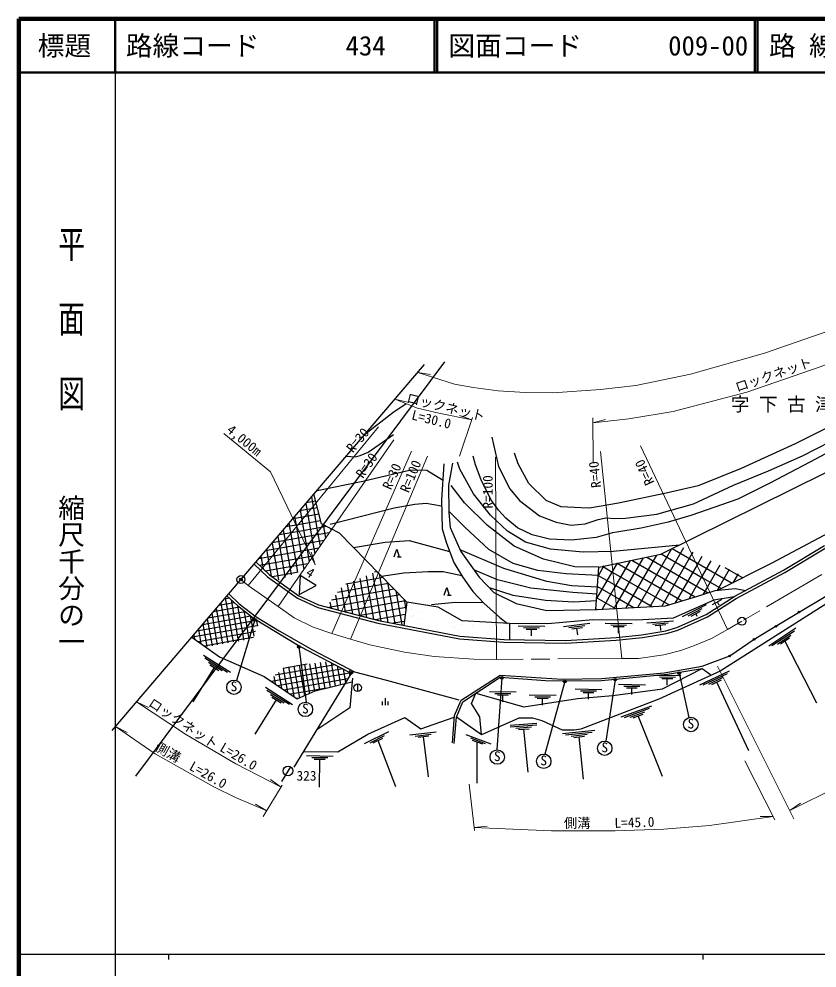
# Model space of a CAD drawing. Units: millimetres at full size, sheet at 1:1000; details may follow other scales. Extents: x 40000 to 680000, y 20000 to 380000.
# Drawn here: x 40000 to 189367, y 202409 to 380000 of the extents above; entities that cross this region are included whole.
import ezdxf
from ezdxf.enums import TextEntityAlignment as Align

# ---------------------------------------------------------------- set-up
doc = ezdxf.new("R2010")
doc.units = ezdxf.units.MM
doc.header["$LTSCALE"] = 1000
doc.header["$PDMODE"] = 32
doc.header["$PDSIZE"] = 500
doc.linetypes.add('CHAIN', pattern=[18.5, 12, -1.5, 3.5, -1.5])
for name, color, linetype, lineweight in [('M-BGD', 7, 'Continuous', 25), ('M-BGD-EXST', 7, 'Continuous', 25), ('M-BMK', 2, 'CHAIN', 13), ('M-BMK-OTRS', 5, 'Continuous', 25), ('M-BMK-SRVR', 3, 'Continuous', 25), ('M-STR-HTXT', 7, 'Continuous', 13), ('M-TTL', 2, 'Continuous', 140), ('M-TTL-BAND', 7, 'Continuous', 25), ('M-TTL-LINE', 7, 'Continuous', 50)]:
    doc.layers.add(name, color=color, linetype=linetype, lineweight=lineweight)
for name, color, linetype in [('M-BMK-HTXT', 7, 'Continuous'), ('M-OTRS', 6, 'Continuous'), ('M-TTL-TXT', 7, 'Continuous')]:
    doc.layers.add(name, color=color, linetype=linetype)
doc.styles.add('@ＭＳ ゴシック', font='')
doc.styles.add('ＭＳ ゴシック', font='')
doc.styles.get('@ＭＳ ゴシック').set_extended_font_data('@MS Gothic')
doc.styles.get('ＭＳ ゴシック').set_extended_font_data('MS Gothic')

msp = doc.modelspace()

# ---------------------------------------------------------------- hatches: boundary and pattern name
at = {"layer": 'M-BGD'}
msp.add_hatch(color=256, dxfattribs=at).paths.add_polyline_path([(102027, 257554, 1), (102466, 257793, 0.41421), (102127, 257893, 0.41421)])
at = {"layer": 'M-BGD-EXST'}
for points in [[(83930, 267452, 1), (84369, 267692, 0.41421), (84030, 267792, 0.41421)], [(92165, 262411, 1), (92604, 262650, 0.41421), (92265, 262750, 0.41421)], [(163354, 257472, 1), (163793, 257711, 0.41421), (163454, 257811, 0.41421)], [(130178, 256571, 1), (130617, 256811, 0.41421), (130278, 256911, 0.41421)], [(141940, 255893, 1), (142379, 256132, 0.41421), (142040, 256232, 0.41421)], [(151359, 256239, 1), (151798, 256479, 0.41421), (151459, 256579, 0.41421)]]:
    msp.add_hatch(color=256, dxfattribs=at).paths.add_polyline_path(points)

# ---------------------------------------------------------------- linework, layer by layer
at = {"layer": 'M-BGD'}
for p, q in [((95553, 289744), (93771, 289430)), ((94734, 290559), (95895, 283976)), ((95252, 290961), (95047, 290924)), ((95854, 288528), (92496, 287936)), ((92630, 288094), (93842, 281225)), ((93682, 289326), (94868, 282600)), ((91292, 286454), (91220, 286442)), ((96155, 287312), (91292, 286454)), ((91578, 286861), (91857, 285279)), ((96456, 286096), (91855, 285285)), ((89474, 284396), (90761, 277098)), ((91855, 285285), (89945, 284948)), ((90526, 285629), (91788, 278473)), ((91857, 285279), (92815, 279849)), ((96541, 284842), (92418, 284115)), ((97561, 285021), (96541, 284842)), ((96922, 285351), (97369, 282815)), ((98318, 284632), (98381, 284273)), ((92981, 282945), (87394, 281959)), ((88422, 283164), (89735, 275722)), ((92418, 284115), (88670, 283454)), ((95450, 283380), (92981, 282945)), ((97080, 282398), (94359, 281918)), ((94868, 282600), (95345, 279899)), ((98084, 283844), (95450, 283380)), ((95895, 283976), (96357, 281357)), ((93544, 281775), (86119, 280465)), ((86318, 280699), (87194, 275735)), ((87370, 281932), (88587, 275031)), ((94107, 280605), (93268, 280457)), ((94359, 281918), (93544, 281775)), ((93842, 281225), (93861, 281116)), ((93861, 281116), (94332, 278441)), ((96076, 280952), (94107, 280605)), ((162139, 280832), (155833, 269911)), ((164407, 281011), (158065, 270027)), ((162244, 280884), (166671, 278328)), ((93268, 280457), (84843, 278971)), ((92178, 278995), (85025, 277734)), ((85266, 279467), (85684, 277101)), ((94670, 279435), (92178, 278995)), ((92815, 279849), (93320, 276983)), ((95071, 279505), (94670, 279435)), ((110840, 279341), (111507, 279341)), ((111173, 279341), (110840, 279341)), ((156846, 279165), (151801, 270428)), ((159304, 279672), (153601, 269794)), ((157491, 279298), (169024, 272640)), ((160224, 279885), (168085, 275347)), ((165928, 279896), (160298, 270144)), ((166106, 280205), (165928, 279896)), ((167806, 279398), (166904, 277837)), ((91087, 277533), (86141, 276661)), ((90761, 277098), (90961, 275966)), ((94067, 278059), (91087, 277533)), ((91788, 278473), (92148, 276433)), ((149472, 277642), (148417, 275816)), ((149205, 277587), (151172, 276452)), ((151930, 278150), (151138, 276778)), ((154388, 278657), (151469, 273603)), ((151967, 278158), (164124, 271139)), ((154729, 278728), (166574, 271889)), ((166904, 277837), (162804, 270734)), ((166671, 278328), (173465, 274406)), ((169505, 278591), (167881, 275778)), ((171204, 277784), (168857, 273719)), ((172103, 277357), (175474, 275411)), ((89996, 276072), (87372, 275609)), ((89735, 275722), (89774, 275498)), ((92230, 276466), (89996, 276072)), ((103771, 275304), (104675, 270172)), ((104954, 275791), (105570, 272298)), ((106137, 276278), (106464, 274424)), ((107068, 276544), (106567, 276455)), ((108128, 275461), (106802, 275227)), ((107424, 276180), (109024, 267103)), ((151138, 276778), (148119, 271550)), ((148421, 275874), (151413, 274148)), ((151172, 276452), (161674, 270388)), ((167881, 275778), (165434, 271540)), ((168085, 275347), (171455, 273401)), ((172903, 276977), (170649, 273072)), ((174603, 276171), (173632, 274490)), ((100275, 273532), (100847, 270288)), ((102689, 274502), (101176, 274235)), ((101404, 274329), (101751, 272358)), ((106225, 273856), (102088, 273127)), ((102587, 274816), (102656, 274427)), ((102656, 274427), (103725, 268363)), ((106802, 275227), (102689, 274502)), ((109187, 274379), (106225, 273856)), ((106464, 274424), (107711, 267354)), ((108972, 274598), (110338, 266852)), ((148276, 273793), (151653, 271843)), ((151469, 273603), (149136, 269561)), ((151413, 274148), (158509, 270051)), ((168857, 273719), (168065, 272346)), ((101487, 271751), (98501, 271225)), ((99243, 272189), (99734, 269401)), ((102088, 273127), (99630, 272693)), ((105649, 272485), (101487, 271751)), ((101751, 272358), (102395, 268709)), ((111306, 272214), (105072, 271114)), ((105570, 272298), (106386, 267670)), ((110246, 273296), (105649, 272485)), ((110520, 273016), (111651, 266601)), ((120210, 272204), (120876, 272204)), ((120543, 272204), (120210, 272204)), ((151653, 271843), (155070, 269871)), ((80302, 270758), (77395, 270245)), ((77779, 270695), (79091, 263250)), ((79387, 271612), (78415, 271441)), ((78620, 271680), (80076, 263424)), ((79699, 271321), (80989, 264004)), ((80913, 270195), (81810, 265105)), ((100885, 270376), (97965, 269861)), ((98210, 270846), (98404, 269747)), ((100847, 270288), (101064, 269055)), ((105072, 271114), (100885, 270376)), ((112365, 271131), (104495, 269743)), ((104675, 270172), (105055, 268017)), ((112603, 270889), (112042, 266526)), ((112068, 271434), (112418, 269452)), ((148131, 271712), (151631, 269691)), ((151801, 270428), (151368, 269678)), ((164169, 268161), (168659, 270404)), ((169835, 270464), (171601, 271445)), ((171056, 270331), (170712, 270951)), ((83425, 268262), (74334, 266659)), ((82351, 269088), (75354, 267855)), ((76095, 268723), (77122, 262902)), ((81277, 269914), (76375, 269050)), ((76937, 269709), (78106, 263076)), ((82088, 269291), (82632, 266205)), ((83263, 268387), (83453, 267306)), ((104495, 269743), (100873, 269105)), ((103918, 268372), (103781, 268348)), ((112473, 269881), (103918, 268372)), ((112306, 268582), (106689, 267592)), ((112788, 269323), (112788, 269323)), ((113520, 269485), (113520, 269485)), ((113582, 268222), (113582, 268222)), ((113909, 268436), (113909, 268436)), ((115295, 269010), (115294, 269010)), ((147985, 269631), (148192, 269512)), ((165224, 268327), (167882, 269681)), ((165786, 268280), (167586, 269197)), ((166965, 268175), (166680, 268735)), ((83407, 267244), (73314, 265464)), ((74412, 266751), (75152, 262554)), ((75254, 267737), (76137, 262728)), ((84029, 267353), (83407, 267244)), ((83453, 267306), (83681, 266015)), ((84635, 266445), (83764, 266291)), ((84624, 267458), (84338, 267408)), ((84420, 267583), (84625, 266417)), ((112139, 267283), (110028, 266911)), ((115359, 267731), (115359, 267731)), ((122838, 266686), (122838, 266686)), ((124823, 266505), (124823, 266505)), ((131828, 266869), (131779, 263843)), ((133431, 266452), (138449, 266374)), ((141887, 266338), (146873, 266914)), ((142936, 266134), (145896, 266499)), ((149739, 266955), (154757, 266877)), ((150752, 266616), (153735, 266592)), ((157524, 267002), (162529, 267373)), ((158563, 266755), (161536, 266999)), ((159065, 266499), (161078, 266664)), ((160150, 265541), (160065, 266581)), ((82534, 266074), (72435, 264294)), ((72729, 264779), (72870, 263979)), ((81661, 264905), (73564, 263477)), ((73571, 265765), (74034, 263138)), ((83441, 265219), (81661, 264905)), ((81810, 265105), (82045, 263772)), ((83764, 266291), (82534, 266074)), ((82632, 266205), (83030, 263946)), ((84251, 265362), (83441, 265219)), ((83681, 266015), (83947, 264505)), ((121233, 266242), (121233, 266242)), ((121452, 266112), (121452, 266112)), ((130246, 264964), (130246, 264964)), ((134444, 266113), (137426, 266090)), ((134920, 265813), (136941, 265797)), ((135914, 264548), (135923, 265805)), ((143448, 265898), (145453, 266146)), ((144597, 264774), (144443, 266021)), ((151229, 266316), (153249, 266300)), ((152222, 265051), (152232, 266308)), ((180318, 262701), (185413, 266058)), ((180935, 262748), (185126, 265510)), ((181963, 263038), (184441, 264699)), ((80789, 263736), (74694, 262661)), ((83118, 264146), (80789, 263736)), ((80989, 264004), (81061, 263598)), ((83867, 264278), (83118, 264146)), ((126789, 264198), (126789, 264198)), ((128884, 264261), (128884, 264261)), ((130382, 264362), (130382, 264362)), ((182526, 263059), (184204, 264184)), ((189356, 251969), (183359, 263617)), ((74530, 260975), (79590, 257792)), ((74776, 260466), (79025, 257794)), ((75466, 259650), (78003, 258082)), ((94405, 259312), (95302, 254228)), ((95398, 259442), (96270, 254495)), ((96390, 259572), (97243, 254736)), ((97383, 259701), (98216, 254977)), ((98428, 259535), (99189, 255218)), ((72582, 252227), (76571, 258619)), ((75718, 259146), (77436, 258084)), ((92983, 258067), (87960, 257181)), ((88593, 257720), (89109, 254797)), ((92850, 259059), (89465, 258462)), ((89476, 258472), (90261, 254023)), ((90435, 258794), (91413, 253249)), ((91427, 258924), (92478, 252968)), ((102247, 257674), (91455, 239965)), ((92420, 259053), (93419, 253388)), ((93954, 259254), (92850, 259059)), ((99152, 259155), (92983, 258067)), ((100599, 258394), (93116, 257075)), ((101852, 257600), (93249, 256083)), ((93413, 259183), (94360, 253808)), ((99547, 258947), (100162, 255459)), ((100666, 258360), (101114, 255815)), ((101785, 257770), (101902, 257108)), ((167453, 255428), (172971, 258032)), ((168071, 255388), (172610, 257530)), ((93116, 257075), (87257, 256042)), ((87710, 256969), (87957, 255572)), ((93249, 256083), (88454, 255237)), ((101551, 256531), (93382, 255091)), ((158854, 257224), (163873, 257146)), ((159867, 256885), (162850, 256862)), ((160344, 256586), (162364, 256570)), ((161337, 255321), (161347, 256578)), ((169130, 255530), (171817, 256824)), ((169690, 255471), (171510, 256347)), ((176625, 243067), (170593, 255906)), ((86148, 254934), (91208, 251751)), ((86394, 254424), (90643, 251752)), ((93382, 255091), (89651, 254433)), ((93515, 254099), (90847, 253629)), ((97529, 254807), (93515, 254099)), ((103383, 255563), (103383, 254163)), ((128065, 254138), (133084, 254060)), ((144088, 254625), (149106, 254547)), ((145101, 254286), (148083, 254263)), ((145577, 253986), (147598, 253970)), ((146571, 252721), (146580, 253978)), ((152224, 255503), (157243, 255426)), ((153237, 255165), (156220, 255141)), ((153714, 254865), (155734, 254849)), ((154707, 253600), (154717, 254857)), ((84199, 246186), (88189, 252578)), ((87084, 253609), (89621, 252040)), ((87335, 253105), (89054, 252043)), ((92228, 252857), (92044, 252824)), ((108059, 251593), (108059, 252289)), ((108592, 251593), (108592, 252921)), ((109126, 251593), (109126, 252289)), ((129078, 253799), (132061, 253775)), ((129555, 253499), (131575, 253483)), ((130548, 252234), (130558, 253491)), ((135508, 253521), (140526, 253443)), ((136521, 253182), (139503, 253159)), ((136997, 252882), (139018, 252866)), ((137991, 251617), (138000, 252874)), ((152695, 249394), (158432, 251471)), ((153306, 249296), (158025, 251005)), ((154374, 249339), (157170, 250376)), ((154926, 249228), (156820, 249930)), ((160473, 238258), (155866, 249576)), ((131921, 247839), (136926, 248205)), ((131942, 247539), (136948, 247906)), ((132982, 247291), (135955, 247532)), ((133483, 247035), (135497, 247198)), ((135334, 239040), (134483, 247116)), ((141735, 246264), (147802, 246913)), ((104701, 244409), (109198, 246638)), ((105757, 244571), (108419, 245917)), ((106318, 244523), (108121, 245434)), ((113126, 246016), (118111, 246602)), ((114175, 245814), (117135, 246185)), ((114687, 245580), (116692, 245831)), ((116625, 238208), (115683, 245704)), ((123641, 246138), (128340, 244373)), ((124481, 245477), (127281, 244450)), ((142305, 246023), (147296, 246557)), ((143352, 245810), (146315, 246150)), ((143862, 245570), (145869, 245801)), ((145645, 237774), (144858, 245685)), ((110533, 236330), (107213, 244975)), ((124828, 245034), (126725, 244338)), ((125768, 237020), (125770, 244689)), ((93787, 242148), (98806, 242070)), ((94800, 241809), (97783, 241786)), ((90827, 240062), (89129, 237291)), ((95277, 241509), (97297, 241494)), ((96239, 236232), (96280, 241502))]:
    msp.add_line(p, q, dxfattribs=at)
for points in [[(355008, 292659), (331290, 308036), (327324, 307826), (323342, 312630), (312406, 316390), (310258, 315855), (308556, 315219), (307509, 314072), (299727, 313735), (296548, 311186), (292252, 310571), (282192, 306022), (277169, 298688), (267331, 295335), (254581, 295448), (244940, 297432), (242976, 297629), (240136, 296539), (235414, 294339), (228113, 290599), (219235, 285589), (210301, 280358), (200946, 276783), (171231, 257942)], [(104690, 302222), (109950, 306392), (112471, 308018)], [(147977, 269506), (148531, 277448), (160144, 279846), (190916, 295064), (200673, 299456), (208855, 303352), (220526, 307039), (223876, 298465), (199469, 288052), (180814, 278082), (170843, 273095)], [(192010, 303856), (185281, 300482), (175173, 295893), (167116, 292640), (161162, 291237), (152220, 289410), (146810, 288481), (145220, 288496), (141480, 288702), (138654, 289878), (135441, 293046), (133422, 296746), (132775, 298746)], [(101257, 298200), (103012, 298059), (103867, 298315), (105381, 298955), (110092, 302235)], [(195624, 301102), (188008, 297053), (180556, 293154), (174517, 290147), (165747, 287057), (161513, 285840), (156483, 284719), (151925, 283976), (151060, 283813), (148010, 282998), (143388, 282481), (139290, 282671), (136072, 283462), (133335, 284776), (131131, 286586), (129726, 288065), (128287, 290072), (126490, 293790), (125442, 296595), (125033, 298210)], [(128532, 301753), (129760, 296234), (131864, 292073), (133697, 289865), (137428, 287028), (140557, 285845), (143335, 285299), (145997, 285525), (148412, 286314), (149854, 286632), (151540, 286541), (153514, 286617), (159381, 287360), (166260, 289241), (173754, 292750), (180274, 295425), (186655, 298251), (192003, 300986)], [(119499, 296763), (119054, 290003), (119217, 284598), (119988, 281880), (121411, 278303), (123010, 275611), (124938, 272876), (126987, 270687), (130017, 268008), (131419, 266891)], [(121128, 296884), (120421, 292744), (120447, 287652), (120731, 284828), (122701, 280320), (126110, 275542), (128900, 272684), (133070, 270646), (138801, 269334), (148141, 269509), (160996, 270180), (166786, 271954), (170303, 273032), (172783, 273319), (174043, 273414), (176015, 273056)], [(121138, 244533), (121496, 249659), (122756, 252504), (130058, 257233), (141651, 256465), (149079, 256579), (160747, 257657), (167851, 258900), (173035, 260800), (177593, 263925), (181875, 266476), (186197, 269128), (191027, 271978), (194889, 274128), (200591, 277138), (204463, 279241), (214304, 284113), (223703, 288766), (233403, 293814), (242285, 298016)], [(163612, 281561), (151184, 280350), (145579, 280240), (139494, 280807), (134824, 282089), (131447, 284128), (128266, 287127), (125043, 291158), (122504, 295789), (122072, 297042)], [(95791, 291797), (104376, 293486), (113323, 295638), (116368, 295543), (119300, 293746)], [(148531, 277448), (144041, 277507), (138179, 278925), (132693, 281341), (127704, 285193), (123401, 289464), (120892, 292717)], [(173857, 271891), (170039, 271227), (162421, 267889), (155671, 267485), (147409, 267585), (138956, 266804), (131828, 266869), (122930, 267352), (118456, 269941), (112603, 270889), (100000, 283765), (96599, 285517), (95213, 291119)], [(98223, 285441), (110206, 288526), (114063, 289227), (116201, 289378), (119087, 288894)], [(148422, 275881), (142401, 276148), (137082, 276791), (132489, 278104), (127950, 280756), (123468, 284908), (120445, 287901)], [(102584, 281126), (108517, 282125), (113053, 282422), (120598, 280346)], [(84019, 278005), (86539, 275583), (92116, 271648), (95920, 269875), (107188, 266943), (122434, 264030), (130759, 263358), (142311, 263171), (151786, 263730), (156674, 264240), (161167, 265001), (163307, 265638), (168854, 268147), (174245, 271543), (183353, 276402), (190999, 281036)], [(84345, 278387), (86859, 275971), (92369, 272084), (96091, 270349), (107299, 267433), (122502, 264527), (130783, 263860), (142300, 263673), (151745, 264230), (156606, 264738), (161053, 265490), (163132, 266110), (168616, 268590), (173993, 271977), (183105, 276838), (190755, 281474)], [(110234, 279341), (110703, 280779), (111173, 279341)], [(148269, 273697), (143506, 273900), (138803, 274712), (130731, 277169), (122553, 280660)], [(107876, 275718), (112022, 276328), (116582, 276583), (119409, 276624), (122878, 275832)], [(148174, 272338), (143640, 272660), (135803, 273491), (129572, 275018), (125141, 276900)], [(119603, 272204), (120073, 273642), (120543, 272204)], [(148090, 271128), (143856, 270890), (138555, 271188), (132477, 272141), (128044, 273561)], [(78927, 272041), (80871, 270227), (83886, 267907), (92760, 262512), (101784, 257772), (102029, 258243)], [(79254, 272423), (81187, 270553), (84405, 268112), (88710, 265523), (94914, 261941), (102816, 257834), (108785, 256269), (122298, 252578)], [(117210, 270461), (121640, 270858), (126853, 270829)], [(72361, 264347), (77503, 260630), (85882, 256966), (92089, 252794), (95441, 254290), (102304, 255989)], [(121475, 244405), (121920, 249358), (123080, 252248), (130082, 256841), (138576, 256217), (141639, 256166), (149057, 256209), (161390, 257380), (167883, 258480), (169425, 257315)], [(171231, 257942), (159750, 252713), (145170, 247095), (143884, 246897), (141730, 246946), (137914, 248658), (136156, 249185), (133562, 249185), (126548, 246032), (121920, 249358)], [(126548, 246032), (126256, 249410), (124722, 251883), (125527, 253853), (134471, 251288), (144567, 252858), (151135, 253395), (160426, 254643), (167883, 258480)], [(102444, 256659), (101945, 251067), (95741, 246998)], [(93270, 242943), (99683, 242872), (105299, 246182), (112218, 249295), (115239, 247188), (121475, 249347)]]:
    msp.add_lwpolyline(points, dxfattribs=at)
msp.add_lwpolyline([(95598, 273965), (92613, 275869), (92457, 272331)], close=True, dxfattribs=at)
for centre, radius in [((186003, 269009), 150), ((181671, 266354), 150), ((177593, 263925), 150), ((173035, 260800), 150), ((102247, 257674), 250), ((103383, 254863), 700), ((90357, 239294), 900)]:
    msp.add_circle(centre, radius, dxfattribs=at)
at = {"layer": 'M-BGD-EXST'}
for p, q in [((84149, 267572), (80730, 256208)), ((92384, 262530), (93778, 252142)), ((163573, 257591), (165403, 249289)), ((130398, 256691), (129434, 243236)), ((142159, 256013), (138438, 242421)), ((151579, 256359), (149858, 244871))]:
    msp.add_line(p, q, dxfattribs=at)
for centre, radius in [((84149, 267572), 250), ((92384, 262530), 250), ((163573, 257591), 250), ((80227, 254955), 1350), ((130398, 256691), 250), ((142159, 256013), 250), ((151579, 256359), 250), ((93601, 250804), 1350), ((165754, 247986), 1350), ((149635, 243539), 1350), ((129513, 241888), 1350), ((138211, 241090), 1350)]:
    msp.add_circle(centre, radius, dxfattribs=at)
at = {"layer": 'M-BMK'}
msp.add_lwpolyline([(190294, 276074), (175307, 267307), (172641, 265740), (169607, 264081), (166453, 262745), (163898, 261839), (160702, 260984), (155925, 260322), (152857, 260329), (129347, 260163), (125118, 260176), (117711, 260694), (112136, 261502), (105674, 262880), (102047, 263924), (98532, 264992), (95033, 266170), (91501, 267957), (88515, 270061), (82896, 273997), (81547, 275110)], dxfattribs=at)
at = {"layer": 'M-BMK-OTRS'}
for p, q in [((57454, 246884), (115881, 315333)), ((119665, 315824), (61810, 238307))]:
    msp.add_line(p, q, dxfattribs=at)
at = {"layer": 'M-BMK-SRVR'}
for centre in [(81547, 275110), (175307, 267307)]:
    msp.add_circle(centre, 750, dxfattribs=at)
at = {"layer": 'M-OTRS'}
msp.add_point((81547, 275110), dxfattribs=at)
at = {"layer": 'M-STR-HTXT'}
for p, q in [((114627, 313863), (117047, 313449)), ((110349, 308852), (112737, 308280)), ((124745, 304995), (122425, 305799)), ((122462, 298181), (124897, 305450)), ((147439, 297072), (147425, 305379)), ((147427, 304443), (149804, 305055)), ((107318, 303652), (82896, 273997)), ((110163, 301244), (88515, 270061)), ((113457, 299136), (98532, 264992)), ((148812, 299035), (152857, 260329)), ((156338, 300119), (172641, 265740)), ((102047, 263924), (116462, 298187)), ((129178, 298018), (129347, 260163)), ((95426, 277864), (94679, 280203)), ((255830, 267625), (184271, 231856)), ((185034, 230330), (170742, 258922)), ((62015, 252227), (64232, 251173)), ((58069, 247604), (60264, 246504)), ((181467, 230163), (175843, 241201)), ((85714, 230764), (89287, 236611)), ((89073, 236260), (87066, 237674)), ((124252, 236826), (125250, 228119)), ((86362, 231824), (84258, 233089)), ((184271, 231856), (186293, 233249)), ((181159, 230768), (178704, 230759)), ((125185, 228686), (127628, 228928))]:
    msp.add_line(p, q, dxfattribs=at)
for points in [[(147427, 304443), (154174, 305203), (162465, 306567), (176229, 310192), (190170, 314986), (199995, 319028), (214845, 325881)], [(114627, 313863), (121502, 311667), (124981, 311024), (129684, 310398), (134743, 310089), (139919, 310063), (148817, 310643), (155460, 311408), (165699, 313561), (179558, 317462), (193014, 322123)], [(110349, 308852), (114593, 307184), (118570, 306209), (124745, 304995)], [(95426, 277864), (87055, 295257), (78349, 302421)], [(62015, 252227), (71378, 246049), (80607, 240608), (89073, 236260)], [(86362, 231824), (80502, 234315), (76463, 236284), (65474, 242490), (58069, 247604)], [(181159, 230768), (169238, 229048), (160665, 228383), (151595, 228081), (139700, 228087), (125185, 228686)]]:
    msp.add_lwpolyline(points, dxfattribs=at)
at = {"layer": 'M-TTL'}
for p, q in [((40000, 380000), (40000, 20000)), ((680000, 380000), (40000, 380000))]:
    msp.add_line(p, q, dxfattribs=at)
at = {"layer": 'M-TTL-BAND'}
for p, q in [((58000, 370000), (58000, 20000)), ((40000, 205000), (579000, 205000)), ((68000, 205000), (68000, 204000)), ((168000, 205000), (168000, 204000))]:
    msp.add_line(p, q, dxfattribs=at)
at = {"layer": 'M-TTL-LINE'}
for p, q in [((58000, 380000), (58000, 370000)), ((117750, 380000), (117750, 370000)), ((118250, 380000), (118250, 370000)), ((177750, 380000), (177750, 370000)), ((178250, 380000), (178250, 370000)), ((40000, 370000), (680000, 370000))]:
    msp.add_line(p, q, dxfattribs=at)

# ---------------------------------------------------------------- texts
at = {"layer": 'M-BGD', "style": 'ＭＳ ゴシック'}
msp.add_text('4', height=1833, rotation=327.486, dxfattribs=at).set_placement((93222, 275480), align=Align.BOTTOM_LEFT)
msp.add_text('323', height=1833, dxfattribs=at).set_placement((91946, 236924), align=Align.BOTTOM_LEFT)
at = {"layer": 'M-BGD-EXST', "style": 'ＭＳ ゴシック'}
for p in [(79572, 253663), (92946, 249511), (165099, 246693), (148980, 242247), (128858, 240596), (137555, 239798)]:
    msp.add_text('S', height=1833, rotation=358.508, dxfattribs=at).set_placement(p, align=Align.BOTTOM_LEFT)
at = {"layer": 'M-BMK-HTXT', "style": 'ＭＳ ゴシック'}
msp.add_text('字 下 古 津 上', height=2566, dxfattribs=at).set_placement((173248, 305848), align=Align.BOTTOM_LEFT)
at = {"layer": 'M-STR-HTXT', "style": 'ＭＳ ゴシック'}
for s, rotation, p in [('ロックネット', 18.978, (174605, 309634)), ('ロックネット', 346.229, (112268, 307754)), ('L=30.0', 346.229, (113228, 304548)), ('4,000m', 320.55, (78384, 302392)), ('R=30', 50.528, (102943, 298340)), ('R=30', 55.231, (104841, 293579)), ('R=30', 66.389, (110135, 291537)), ('R=100', 67.183, (113434, 290991)), ('R=40', 95.966, (149504, 292413)), ('R=40', 115.371, (159469, 293517)), ('R=100', 90.256, (129221, 288393)), ('ロックネット', 326.58, (63730, 251096)), ('側溝', 330.544, (65007, 242754)), ('L=26.0', 329.477, (77154, 242643)), ('L=26.0', 330.544, (71443, 239119)), ('側溝', 359.967, (141985, 228086)), ('L=45.0', 1.909, (151499, 228077))]:
    msp.add_text(s, height=1833, rotation=rotation, dxfattribs=at).set_placement(p, align=Align.BOTTOM_LEFT)
at = {"layer": 'M-TTL-BAND', "style": '@ＭＳ ゴシック', "width": 1.4}
msp.add_text('平  面  図', height=3666, rotation=270, dxfattribs=at).set_placement((49777, 306475), align=Align.MIDDLE_RIGHT)
at = {"layer": 'M-TTL-BAND', "style": '@ＭＳ ゴシック'}
msp.add_text('縮尺千分の一', height=3666, rotation=270, dxfattribs=at).set_placement((49777, 261030), align=Align.MIDDLE_RIGHT)
at = {"layer": 'M-TTL-TXT', "style": 'ＭＳ ゴシック'}
msp.add_text('標題', height=3666, dxfattribs=at).set_placement((48500, 375000), align=Align.MIDDLE_CENTER)
for s, p in [('路線コード', (60000, 375000)), ('434', (101142, 375000)), ('図面コード', (120380, 375000)), ('009-00', (161521, 375000)), ('路 線 名', (180380, 375000))]:
    msp.add_text(s, height=3666, dxfattribs=at).set_placement(p, align=Align.MIDDLE_LEFT)

doc.saveas('drawing.dxf')
